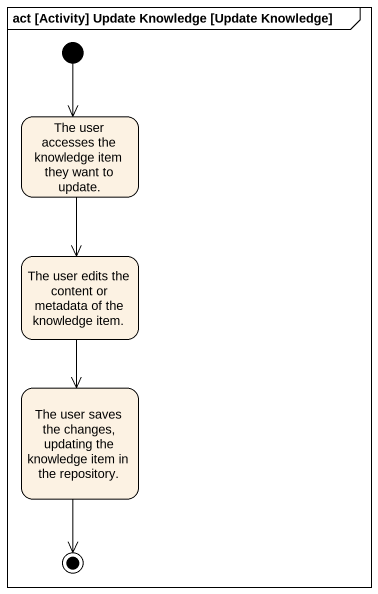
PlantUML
@startuml
mainframe act [Activity] Update Knowledge [Update Knowledge]
hide empty description
state "The user accesses the knowledge item they want to update." as The_user_accesses_the
state "The user edits the content or metadata of the knowledge item." as The_user_edits_the_content
state "The user saves the changes, updating the knowledge item in the repository." as The_user_saves_the_changes
[*] --> The_user_accesses_the
The_user_accesses_the --> The_user_edits_the_content
The_user_edits_the_content --> The_user_saves_the_changes
The_user_saves_the_changes --> [*]
@enduml
